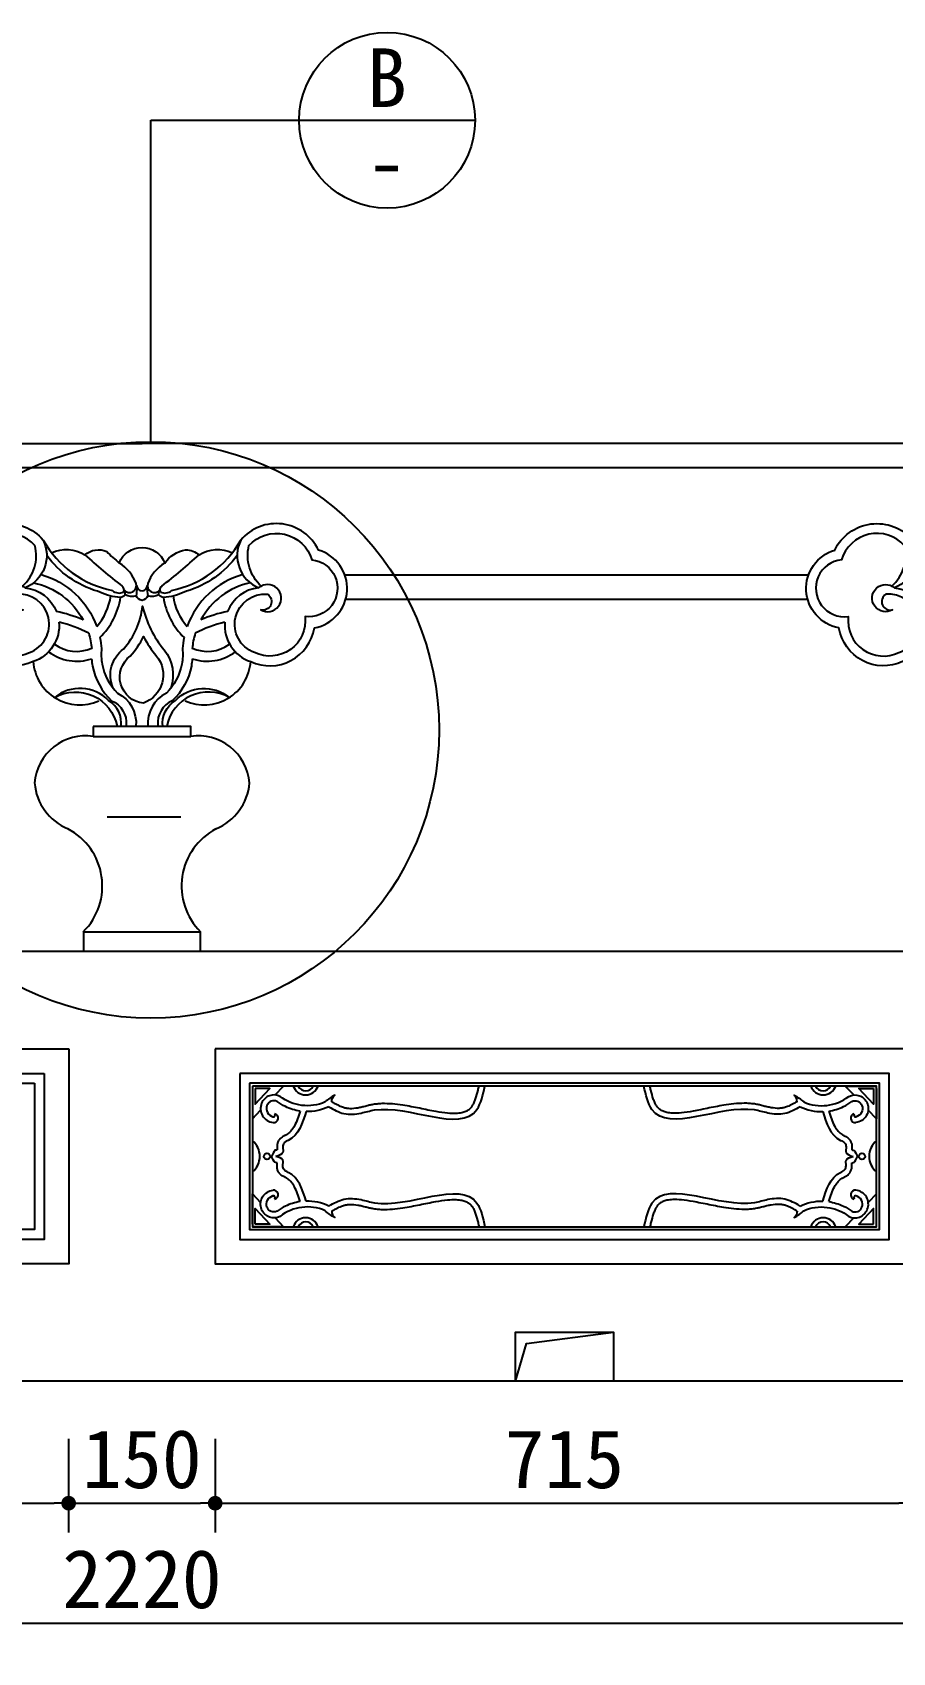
# Model space of a CAD drawing. Extents: x 77 to 5232, y 64 to 4750.
# Drawn here: x 1657 to 2538, y 3038 to 4697 of the extents above; entities that cross this region are included whole.
import ezdxf
from ezdxf.enums import TextEntityAlignment as Align

# ---------------------------------------------------------------- set-up
doc = ezdxf.new("R2010")
doc.units = 0
doc.header["$LTSCALE"] = 0.85
doc.header["$MEASUREMENT"] = 0
doc.header["$PDMODE"] = 3
doc.header["$PDSIZE"] = 15
doc.layers.get('0').update_dxf_attribs({"color": 3, "linetype": 'CONTINUOUS'})
doc.layers.get('DEFPOINTS').update_dxf_attribs({"linetype": 'CONTINUOUS'})
for name, color, linetype in [('2', 2, 'CONTINUOUS'), ('3', 3, 'CONTINUOUS'), ('4', 4, 'CONTINUOUS'), ('7', 7, 'CONTINUOUS'), ('DIM', 3, 'CONTINUOUS')]:
    doc.layers.add(name, color=color, linetype=linetype)
doc.styles.add('HZ', font='')
doc.styles.get("Standard").update_dxf_attribs({"font": 'ISOCP'})
doc.styles.get('HZ').set_extended_font_data('仿宋_GB2312')
doc.dimstyles.new('ISO-25_WS', dxfattribs={"dimscale": 10, "dimtxt": 2.5, "dimasz": 2.5, "dimexe": 1.25, "dimexo": 0.625, "dimtad": 1, "dimdec": 4, "dimtxsty": 'STANDARD', "dimcen": 2.5, "dimazin": 3, "dimtfac": 1, "dimtdec": 4, "dimtmove": 0, "dimatfit": 3, "dimtolj": 1, "dimtzin": 0})

# ---------------------------------------------------------------- blocks, each defined once
blk = doc.blocks.new('_DOT')
at = {"color": 0, "linetype": 'BYBLOCK'}
blk.add_line((-0.5, 0), (-1, 0), dxfattribs=at)
at = {"color": 0, "linetype": 'BYBLOCK', "const_width": 0.5}
blk.add_lwpolyline([(-0.25, 0, 1), (0.25, 0, 1)], format="xyb", close=True, dxfattribs=at)
blk = doc.blocks.new('*D50')
at = {"color": 0, "linetype": 'BYBLOCK'}
for p, q in [((26438, -25259.6), (26438, -25352.5)), ((28658, -25259.6), (28658, -25352.5)), ((26453, -25322.5), (28643, -25322.5))]:
    blk.add_line(p, q, dxfattribs=at)
at = {"layer": 'DEFPOINTS', "color": 0, "linetype": 'BYBLOCK'}
for p in [(26438, -25229.6), (28658, -25229.6), (28658, -25322.5)]:
    blk.add_point(p, dxfattribs=at)
at = {"color": 0, "linetype": 'BYBLOCK', "xscale": 15, "yscale": 15, "zscale": 15, "rotation": 180}
blk.add_blockref('_DOT', (26438, -25322.5), dxfattribs=at)
at = {"color": 0, "linetype": 'BYBLOCK', "xscale": 15, "yscale": 15, "zscale": 15}
blk.add_blockref('_DOT', (28658, -25322.5), dxfattribs=at)
at = {"color": 0, "linetype": 'BYBLOCK', "insert": (27548, -25277.5), "char_height": 60, "attachment_point": 5, "style": 'HZ'}
blk.add_mtext('\\A1;2220', dxfattribs=at)
blk = doc.blocks.new('*D47')
at = {"color": 0, "linetype": 'BYBLOCK'}
for p, q in [((28338, -25133.7), (28338, -25229.6)), ((27638, -25199.6), (28323, -25199.6))]:
    blk.add_line(p, q, dxfattribs=at)
at = {"layer": 'DEFPOINTS', "color": 0, "linetype": 'BYBLOCK'}
for p in [(27623, -25103.7), (28338, -25103.7), (28338, -25199.6)]:
    blk.add_point(p, dxfattribs=at)
at = {"color": 0, "linetype": 'BYBLOCK', "xscale": 15, "yscale": 15, "zscale": 15, "rotation": 180}
blk.add_blockref('_DOT', (27623, -25199.6), dxfattribs=at)
at = {"color": 0, "linetype": 'BYBLOCK', "xscale": 15, "yscale": 15, "zscale": 15}
blk.add_blockref('_DOT', (28338, -25199.6), dxfattribs=at)
at = {"color": 0, "linetype": 'BYBLOCK', "insert": (27980.5, -25154.6), "char_height": 60, "attachment_point": 5, "style": 'HZ'}
blk.add_mtext('\\A1;715', dxfattribs=at)
blk = doc.blocks.new('*D45')
at = {"color": 0, "linetype": 'BYBLOCK'}
for p, q in [((27473, -25133.7), (27473, -25229.6)), ((26773, -25199.6), (27458, -25199.6))]:
    blk.add_line(p, q, dxfattribs=at)
at = {"layer": 'DEFPOINTS', "color": 0, "linetype": 'BYBLOCK'}
for p in [(26758, -25103.7), (27473, -25103.7), (27473, -25199.6)]:
    blk.add_point(p, dxfattribs=at)
at = {"color": 0, "linetype": 'BYBLOCK', "xscale": 15, "yscale": 15, "zscale": 15, "rotation": 180}
blk.add_blockref('_DOT', (26758, -25199.6), dxfattribs=at)
at = {"color": 0, "linetype": 'BYBLOCK', "xscale": 15, "yscale": 15, "zscale": 15}
blk.add_blockref('_DOT', (27473, -25199.6), dxfattribs=at)
at = {"color": 0, "linetype": 'BYBLOCK', "insert": (27115.5, -25154.6), "char_height": 60, "attachment_point": 5, "style": 'HZ'}
blk.add_mtext('\\A1;715', dxfattribs=at)
blk = doc.blocks.new('*D46')
at = {"color": 0, "linetype": 'BYBLOCK'}
for p, q in [((27623, -25133.7), (27623, -25229.6)), ((27488, -25199.6), (27608, -25199.6))]:
    blk.add_line(p, q, dxfattribs=at)
at = {"layer": 'DEFPOINTS', "color": 0, "linetype": 'BYBLOCK'}
for p in [(27473, -25103.7), (27623, -25103.7), (27623, -25199.6)]:
    blk.add_point(p, dxfattribs=at)
at = {"color": 0, "linetype": 'BYBLOCK', "xscale": 15, "yscale": 15, "zscale": 15, "rotation": 180}
blk.add_blockref('_DOT', (27473, -25199.6), dxfattribs=at)
at = {"color": 0, "linetype": 'BYBLOCK', "xscale": 15, "yscale": 15, "zscale": 15}
blk.add_blockref('_DOT', (27623, -25199.6), dxfattribs=at)
at = {"color": 0, "linetype": 'BYBLOCK', "insert": (27548, -25154.6), "char_height": 60, "attachment_point": 5, "style": 'HZ'}
blk.add_mtext('\\A1;150', dxfattribs=at)

msp = doc.modelspace()

# ---------------------------------------------------------------- linework, layer by layer
at = {"layer": '2'}
msp.add_line((3110.3, 3316.2), (446.9, 3316.2), dxfattribs=at)
at = {"layer": '3'}
for p, q in [((1719.6, 3976.2), (1819.6, 3976.2)), ((1734, 3893.9), (1809.5, 3893.9)), ((1709.6, 3776.2), (1829.6, 3776.2))]:
    msp.add_line(p, q, dxfattribs=at)
for points in [[(1867, 4161.4, -0.160704), (1815.2, 4124.8, -0.069942), (1794.4, 4118.6, -0.255807), (1786.7, 4121.2, -0.230516), (1775.5, 4120.2, -0.278911), (1769.6, 4115.4, -0.278911), (1763.6, 4120.2, -0.230516), (1752.5, 4121.2, -0.255807), (1744.8, 4118.6, -0.069942), (1723.9, 4124.8, -0.160704), (1672.1, 4161.4)], [(1658.7, 4133.5, -0.218894), (1709.3, 4095.5)], [(1666.3, 4141.9, -0.240639), (1723.3, 4088.7, -0.000194), (1723.3, 4088.7)], [(1872.8, 4141.9, 0.240639), (1815.8, 4088.7, 0.000194), (1815.8, 4088.7)], [(1880.4, 4133.5, 0.218894), (1829.8, 4095.5)], [(1715.1, 4081.8, -0.052852), (1718.1, 4066.1)], [(1824.1, 4081.8, 0.052852), (1821, 4066.1)], [(1726.5, 4077.5, -0.033844), (1728.2, 4066.1, 0.072204), (1728.8, 4050.1, 0.153448), (1744.6, 4020.6, -0.306405), (1763.4, 3986.7)], [(1812.6, 4077.5, 0.033844), (1811, 4066.1, -0.072204), (1810.3, 4050.1, -0.153448), (1794.5, 4020.6, 0.306405), (1775.7, 3986.7)], [(1718, 4055.7, 0.028855), (1719, 4048.2, 0.15835), (1738.5, 4012.6, -0.32336), (1753.5, 3987.6)], [(1821.1, 4055.7, -0.028855), (1820.1, 4048.2, -0.15835), (1800.6, 4012.6, 0.32336), (1785.7, 3987.6)], [(1748.2, 3986.2, 0.296399), (1735.3, 4013, 0.391838), (1680.2, 4016, -0.510658), (1744.1, 3986.7)], [(1790.9, 3986.2, -0.296399), (1803.8, 4013, -0.391838), (1858.9, 4016, 0.510658), (1795, 3986.7)], [(1963.9, 3602.2, -0.251316), (1966.9, 3608.9, 0.073462), (1957.1, 3601.9, -0.27506), (1911, 3607.6, 0.439478), (1892, 3600.6, 0.497248), (1903.8, 3580.9)], [(1916.4, 3597.2, -0.04909), (1907.8, 3602.5, 0.421105), (1897.5, 3598.4, 0.450145), (1903.8, 3586.7)], [(2440.2, 3602.2, 0.251316), (2437.2, 3608.9, -0.073462), (2447, 3601.9, 0.27506), (2493.1, 3607.6, -0.439478), (2512.1, 3600.6, -0.497248), (2500.3, 3580.9)], [(2487.7, 3597.2, 0.04909), (2496.3, 3602.5, -0.421105), (2506.6, 3598.4, -0.450145), (2500.3, 3586.7)], [(1931.4, 3592.6, -0.076877), (1916.4, 3597.2)], [(1960.9, 3597, -0.117789), (1937.6, 3592.1)], [(2443.2, 3597, 0.117789), (2466.6, 3592.1)], [(2472.7, 3592.6, 0.076877), (2487.7, 3597.2)], [(1963.9, 3490.2, 0.251316), (1966.9, 3483.6, -0.073462), (1957.1, 3490.6, 0.27506), (1911, 3484.8, -0.439478), (1892, 3491.8, -0.497248), (1903.8, 3511.6)], [(1916.4, 3495.2, 0.04909), (1907.8, 3490, -0.421105), (1897.5, 3494.1, -0.450145), (1903.8, 3505.8)], [(1960.9, 3495.4, 0.117789), (1937.6, 3500.4)], [(2440.2, 3490.2, -0.251316), (2437.2, 3483.6, 0.073462), (2447, 3490.6, -0.27506), (2493.1, 3484.8, 0.439478), (2512.1, 3491.8, 0.497248), (2500.3, 3511.6)], [(2443.2, 3495.4, -0.117789), (2466.6, 3500.4)], [(2487.7, 3495.2, -0.04909), (2496.3, 3490, 0.421105), (2506.6, 3494.1, 0.450145), (2500.3, 3505.8)], [(1931.4, 3499.9, 0.076877), (1916.4, 3495.2)], [(2472.7, 3499.9, -0.076877), (2487.7, 3495.2)]]:
    msp.add_lwpolyline(points, format="xyb", dxfattribs=at)
for points in [[(1669.6, 3631.2), (1669.6, 3461.2), (1004.6, 3461.2), (1004.6, 3631.2)], [(1659.6, 3621.2), (1659.6, 3471.2), (1014.6, 3471.2), (1014.6, 3621.2)], [(1869.6, 3631.2), (1869.6, 3461.2), (2534.6, 3461.2), (2534.6, 3631.2)], [(1879.6, 3621.2), (1879.6, 3471.2), (2524.6, 3471.2), (2524.6, 3621.2)]]:
    msp.add_lwpolyline(points, close=True, dxfattribs=at)
for points in [[(1905.9, 3609.1), (1914.5, 3618.2), (1882.6, 3618.2)], [(2498.3, 3609.1), (2489.6, 3618.2), (2521.6, 3618.2)], [(1882.6, 3615.8), (1882.6, 3584.6), (1891, 3593.5)], [(1885.6, 3615.8), (1885.6, 3599.7), (1900.6, 3615.6), (1885.6, 3615.6)], [(2518.6, 3615.8), (2518.6, 3599.7), (2503.5, 3615.6), (2518.6, 3615.6)], [(2521.6, 3615.8), (2521.6, 3584.6), (2513.1, 3593.5)], [(1882.6, 3476.7), (1882.6, 3507.9), (1891, 3498.9)], [(2521.6, 3476.7), (2521.6, 3507.9), (2513.1, 3498.9)], [(1885.6, 3476.7), (1885.6, 3492.8), (1900.6, 3476.8), (1885.6, 3476.8)], [(2518.6, 3476.7), (2518.6, 3492.8), (2503.5, 3476.8), (2518.6, 3476.8)], [(1905.9, 3483.3), (1914.5, 3474.2), (1882.6, 3474.2)], [(2498.3, 3483.3), (2489.6, 3474.2), (2521.6, 3474.2)]]:
    msp.add_lwpolyline(points, dxfattribs=at)
for centre in [(1897.5, 3546.2), (1897.5, 3546.2), (2506.6, 3546.2), (2506.6, 3546.2)]:
    msp.add_circle(centre, 3.22, dxfattribs=at)
for centre, radius, start, end in [((1743.2, 4121.6), 9.21, 357.6292, 30.0157), ((2136.8, 4077.4), 375.6, 172.2375, 173.4627), ((1806.1, 4126.6), 31.3, 175.2998, 191.7818), ((1793.6, 4122.2), 7.03, 144.7411, 187.614), ((1937.1, 3622.7), 13.5, 199.1983, 340.8017), ((1937.3, 3621.6), 8.39, 203.7771, 336.2229), ((2467, 3622.7), 13.5, 199.1983, 340.8017), ((2466.8, 3621.6), 8.39, 203.7771, 336.2229), ((1903.8, 3588.7), 2.03, 220.829, 37.2995), ((1904.3, 3585.4), 4.62, 263.5715, 76.3194), ((2499.8, 3585.4), 4.62, 103.6806, 276.4285), ((2500.3, 3588.7), 2.03, 142.7005, 319.171), ((1869.7, 3546.2), 20.5, 308.8672, 51.1328), ((1869.7, 3546.3), 20.5, 308.8672, 51.1328), ((2534.4, 3546.2), 20.5, 128.8672, 231.1328), ((2534.4, 3546.3), 20.5, 128.8672, 231.1328), ((1903.8, 3503.8), 2.03, 322.7005, 139.171), ((1904.3, 3507), 4.62, 283.6806, 96.4285), ((2499.8, 3507), 4.62, 83.5715, 256.3194), ((2500.3, 3503.8), 2.03, 40.829, 217.2995), ((1937.1, 3469.8), 13.5, 19.1983, 160.8017), ((1937.3, 3470.8), 8.39, 23.7771, 156.2229), ((2467, 3469.8), 13.5, 19.1983, 160.8017), ((2466.8, 3470.8), 8.39, 23.7771, 156.2229)]:
    msp.add_arc(centre, radius, start, end, dxfattribs=at)
for points in [[(1960.9, 3597), (1976.3, 3590.1), (1993.9, 3590.6), (2007.5, 3593.7), (2112.5, 3594.2), (2120.7, 3618.2)], [(2443.2, 3597), (2427.8, 3590.1), (2410.2, 3590.6), (2396.6, 3593.7), (2291.6, 3594.2), (2283.4, 3618.2)], [(1960.9, 3495.4), (1976.3, 3502.3), (1993.9, 3501.9), (2007.5, 3498.7), (2112.5, 3498.3), (2120.7, 3474.2)], [(2443.2, 3495.4), (2427.8, 3502.3), (2410.2, 3501.9), (2396.6, 3498.7), (2291.6, 3498.3), (2283.4, 3474.2)]]:
    msp.add_spline(points, degree=3, dxfattribs=at)
for points, knots in [([(1963.9, 3602.2), (1964.5, 3601.9), (1965, 3601.6), (1966.6, 3600.7), (1967.7, 3600.1), (1970.4, 3598.6), (1972.1, 3597.8), (1974.4, 3596.9), (1975.2, 3596.7), (1976.4, 3596.3), (1976.9, 3596.2), (1977.7, 3595.9), (1978.1, 3595.9), (1978.9, 3595.7), (1979.4, 3595.7), (1980.6, 3595.5), (1981.5, 3595.4), (1985, 3595.3), (1987.7, 3595.6), (1991.2, 3596.2), (1991.9, 3596.3), (1994, 3596.7), (1995.4, 3597.1), (1998.3, 3597.8), (1999.8, 3598.2), (2002.6, 3598.9), (2003.8, 3599.2), (2006, 3599.6), (2006.8, 3599.7), (2008.5, 3600), (2009.4, 3600.1), (2011.9, 3600.3), (2013.6, 3600.5), (2018.8, 3600.6), (2022.4, 3600.5), (2029.4, 3599.9), (2033, 3599.5), (2042.4, 3598), (2048.2, 3596.9), (2059.6, 3594.6), (2065.1, 3593.4), (2074.6, 3591.7), (2078.6, 3591.1), (2085.5, 3590.5), (2088.4, 3590.4), (2093.3, 3590.6), (2095.3, 3590.8), (2098.6, 3591.5), (2099.9, 3592), (2102.4, 3593), (2103.5, 3593.6), (2105.4, 3595.1), (2106.3, 3596), (2107.4, 3597.4), (2107.7, 3597.8), (2108.5, 3599.1), (2109.1, 3600.2), (2110.1, 3602.5), (2110.6, 3603.8), (2112, 3607.9), (2112.8, 3610.9), (2113.9, 3615.4), (2114.2, 3616.8), (2114.5, 3618.2)], [0, 0, 0, 0, 1.85912, 1.85912, 5.577359, 5.577359, 11.756437, 11.756437, 14.555989, 14.555989, 16.502929, 16.502929, 18.067306, 18.067306, 19.631682, 19.631682, 22.760434, 22.760434, 32.091052, 32.091052, 34.392509, 34.392509, 38.995423, 38.995423, 43.598338, 43.598338, 47.213632, 47.213632, 49.455834, 49.455834, 51.698035, 51.698035, 56.182437, 56.182437, 65.151241, 65.151241, 74.120045, 74.120045, 88.689551, 88.689551, 103.259057, 103.259057, 114.828379, 114.828379, 124.494917, 124.494917, 132.36662, 132.36662, 138.957759, 138.957759, 145.548899, 145.548899, 152.140038, 152.140038, 154.480264, 154.480264, 159.402112, 159.402112, 164.32396, 164.32396, 173.570014, 173.570014, 177.540877, 177.540877, 177.540877, 177.540877]), ([(2440.2, 3602.2), (2439.7, 3601.9), (2439.1, 3601.6), (2437.5, 3600.7), (2436.4, 3600.1), (2433.7, 3598.6), (2432, 3597.8), (2429.7, 3596.9), (2429, 3596.7), (2427.7, 3596.3), (2427.3, 3596.2), (2426.4, 3595.9), (2426, 3595.9), (2425.2, 3595.7), (2424.8, 3595.7), (2423.5, 3595.5), (2422.6, 3595.4), (2419.2, 3595.3), (2416.4, 3595.6), (2412.9, 3596.2), (2412.2, 3596.3), (2410.1, 3596.7), (2408.7, 3597.1), (2405.8, 3597.8), (2404.3, 3598.2), (2401.5, 3598.9), (2400.3, 3599.2), (2398.1, 3599.6), (2397.3, 3599.7), (2395.6, 3600), (2394.7, 3600.1), (2392.2, 3600.3), (2390.5, 3600.5), (2385.3, 3600.6), (2381.8, 3600.5), (2374.7, 3599.9), (2371.1, 3599.5), (2361.7, 3598), (2355.9, 3596.9), (2344.6, 3594.6), (2339, 3593.4), (2329.5, 3591.7), (2325.5, 3591.1), (2318.6, 3590.5), (2315.7, 3590.4), (2310.8, 3590.6), (2308.8, 3590.8), (2305.5, 3591.5), (2304.2, 3592), (2301.7, 3593), (2300.7, 3593.6), (2298.7, 3595.1), (2297.8, 3596), (2296.7, 3597.4), (2296.4, 3597.8), (2295.6, 3599.1), (2295, 3600.2), (2294, 3602.5), (2293.5, 3603.8), (2292.1, 3607.9), (2291.3, 3610.9), (2290.2, 3615.4), (2289.9, 3616.8), (2289.6, 3618.2)], [0, 0, 0, 0, 1.85912, 1.85912, 5.577359, 5.577359, 11.756437, 11.756437, 14.555989, 14.555989, 16.502929, 16.502929, 18.067306, 18.067306, 19.631682, 19.631682, 22.760434, 22.760434, 32.091052, 32.091052, 34.392509, 34.392509, 38.995423, 38.995423, 43.598338, 43.598338, 47.213632, 47.213632, 49.455834, 49.455834, 51.698035, 51.698035, 56.182437, 56.182437, 65.151241, 65.151241, 74.120045, 74.120045, 88.689551, 88.689551, 103.259057, 103.259057, 114.828379, 114.828379, 124.494917, 124.494917, 132.36662, 132.36662, 138.957759, 138.957759, 145.548899, 145.548899, 152.140038, 152.140038, 154.480264, 154.480264, 159.402112, 159.402112, 164.32396, 164.32396, 173.570014, 173.570014, 177.540877, 177.540877, 177.540877, 177.540877]), ([(1937.6, 3592.1), (1933.9, 3580), (1929.5, 3566.3), (1914.6, 3560.6), (1913.3, 3555.4), (1915.1, 3548.7), (1909.8, 3547.1), (1906.6, 3546.2)], [0.823509, 0.823509, 0.823509, 0.823509, 35.500105, 40.708178, 44.875007, 50.461944, 58.69899, 58.69899, 58.69899, 58.69899]), ([(1931.4, 3592.6), (1931.4, 3592.6), (1931.4, 3592.6), (1931, 3591.1), (1930.6, 3589.7), (1929.2, 3585.7), (1928.3, 3583.2), (1926.3, 3578.5), (1925.2, 3576.5), (1923.1, 3573.4), (1922.2, 3572.3), (1920.2, 3570.3), (1919.1, 3569.4), (1917.6, 3568.5), (1917.3, 3568.3), (1916.9, 3568.1), (1916.8, 3568), (1916.4, 3567.8), (1916.1, 3567.7), (1915.5, 3567.4), (1915.1, 3567.2), (1914.2, 3566.7), (1913.6, 3566.4), (1912.4, 3565.6), (1911.8, 3565.2), (1910.9, 3564.3), (1910.7, 3564.1), (1910.3, 3563.6), (1910.1, 3563.4), (1909.8, 3562.9), (1909.6, 3562.6), (1909.2, 3561.9), (1908.9, 3561.4), (1908.3, 3559.9), (1908.1, 3558.8), (1907.8, 3557.4), (1907.8, 3556.9), (1907.8, 3556.1), (1907.8, 3555.8), (1907.8, 3555.1), (1907.8, 3554.8), (1907.8, 3553.9), (1907.9, 3553.4), (1907.9, 3552.9)], [1.999715, 1.999715, 1.999715, 1.999715, 2.063517, 2.063517, 6.19055, 6.19055, 14.268398, 14.268398, 22.346246, 22.346246, 27.96188, 27.96188, 33.577514, 33.577514, 34.954166, 34.954166, 35.476075, 35.476075, 36.519893, 36.519893, 37.56371, 37.56371, 38.829665, 38.829665, 40.09562, 40.09562, 40.541469, 40.541469, 40.934597, 40.934597, 41.327726, 41.327726, 42.113982, 42.113982, 43.780607, 43.780607, 44.572847, 44.572847, 45.165029, 45.165029, 45.75721, 45.75721, 47.069462, 47.069462, 47.069462, 47.069462]), ([(2466.6, 3592.1), (2470.2, 3580), (2474.6, 3566.3), (2489.5, 3560.6), (2490.8, 3555.4), (2489, 3548.7), (2494.3, 3547.1), (2497.5, 3546.2)], [0.823509, 0.823509, 0.823509, 0.823509, 35.500105, 40.708178, 44.875007, 50.461944, 58.69899, 58.69899, 58.69899, 58.69899]), ([(2472.7, 3592.6), (2472.7, 3592.6), (2472.7, 3592.6), (2473.1, 3591.1), (2473.6, 3589.7), (2474.9, 3585.7), (2475.8, 3583.2), (2477.8, 3578.5), (2478.9, 3576.5), (2481, 3573.4), (2481.9, 3572.3), (2483.9, 3570.3), (2485, 3569.4), (2486.5, 3568.5), (2486.8, 3568.3), (2487.2, 3568.1), (2487.3, 3568), (2487.7, 3567.8), (2488, 3567.7), (2488.6, 3567.4), (2489, 3567.2), (2489.9, 3566.7), (2490.5, 3566.4), (2491.7, 3565.6), (2492.3, 3565.2), (2493.2, 3564.3), (2493.4, 3564.1), (2493.8, 3563.6), (2494, 3563.4), (2494.3, 3562.9), (2494.5, 3562.6), (2494.9, 3561.9), (2495.2, 3561.4), (2495.8, 3559.9), (2496.1, 3558.8), (2496.3, 3557.4), (2496.3, 3556.9), (2496.3, 3556.1), (2496.3, 3555.8), (2496.3, 3555.1), (2496.3, 3554.8), (2496.3, 3553.9), (2496.2, 3553.4), (2496.2, 3552.9)], [1.999715, 1.999715, 1.999715, 1.999715, 2.063517, 2.063517, 6.19055, 6.19055, 14.268398, 14.268398, 22.346246, 22.346246, 27.96188, 27.96188, 33.577514, 33.577514, 34.954166, 34.954166, 35.476075, 35.476075, 36.519893, 36.519893, 37.56371, 37.56371, 38.829665, 38.829665, 40.09562, 40.09562, 40.541469, 40.541469, 40.934597, 40.934597, 41.327726, 41.327726, 42.113982, 42.113982, 43.780607, 43.780607, 44.572847, 44.572847, 45.165029, 45.165029, 45.75721, 45.75721, 47.069462, 47.069462, 47.069462, 47.069462]), ([(1907.9, 3552.9), (1907.7, 3552.9), (1907.5, 3552.8), (1906.8, 3552.5), (1906.1, 3552.3), (1905.2, 3552.1), (1905.1, 3552), (1902.2, 3546.2)], [55.585704, 55.585704, 55.585704, 55.585704, 56.382192, 56.382192, 58.317086, 58.317086, 58.69899, 58.69899, 58.69899, 58.69899]), ([(2496.2, 3552.9), (2496.4, 3552.9), (2496.6, 3552.8), (2497.3, 3552.5), (2498, 3552.3), (2498.9, 3552.1), (2499, 3552), (2501.9, 3546.2)], [55.585704, 55.585704, 55.585704, 55.585704, 56.382192, 56.382192, 58.317086, 58.317086, 58.69899, 58.69899, 58.69899, 58.69899]), ([(1907.9, 3539.5), (1907.7, 3539.6), (1907.5, 3539.7), (1906.8, 3539.9), (1906.1, 3540.1), (1905.2, 3540.4), (1905.1, 3540.4), (1902.2, 3546.2)], [55.585704, 55.585704, 55.585704, 55.585704, 56.382192, 56.382192, 58.317086, 58.317086, 58.69899, 58.69899, 58.69899, 58.69899]), ([(1937.6, 3500.4), (1933.9, 3512.5), (1929.5, 3526.2), (1914.6, 3531.9), (1913.3, 3537.1), (1915.1, 3543.8), (1909.8, 3545.3), (1906.6, 3546.2)], [0.823509, 0.823509, 0.823509, 0.823509, 35.500105, 40.708178, 44.875007, 50.461944, 58.69899, 58.69899, 58.69899, 58.69899]), ([(1931.4, 3499.9), (1931.4, 3499.9), (1931.4, 3499.9), (1931, 3501.3), (1930.6, 3502.7), (1929.2, 3506.8), (1928.3, 3509.3), (1926.3, 3513.9), (1925.2, 3516), (1923.1, 3519.1), (1922.2, 3520.2), (1920.2, 3522.2), (1919.1, 3523), (1917.6, 3524), (1917.3, 3524.1), (1916.9, 3524.4), (1916.8, 3524.4), (1916.4, 3524.6), (1916.1, 3524.7), (1915.5, 3525.1), (1915.1, 3525.3), (1914.2, 3525.7), (1913.6, 3526), (1912.4, 3526.8), (1911.8, 3527.3), (1910.9, 3528.1), (1910.7, 3528.4), (1910.3, 3528.9), (1910.1, 3529.1), (1909.8, 3529.6), (1909.6, 3529.8), (1909.2, 3530.6), (1908.9, 3531.1), (1908.3, 3532.6), (1908.1, 3533.6), (1907.8, 3535.1), (1907.8, 3535.6), (1907.8, 3536.4), (1907.8, 3536.7), (1907.8, 3537.3), (1907.8, 3537.6), (1907.8, 3538.6), (1907.9, 3539.1), (1907.9, 3539.5)], [1.999715, 1.999715, 1.999715, 1.999715, 2.063517, 2.063517, 6.19055, 6.19055, 14.268398, 14.268398, 22.346246, 22.346246, 27.96188, 27.96188, 33.577514, 33.577514, 34.954166, 34.954166, 35.476075, 35.476075, 36.519893, 36.519893, 37.56371, 37.56371, 38.829665, 38.829665, 40.09562, 40.09562, 40.541469, 40.541469, 40.934597, 40.934597, 41.327726, 41.327726, 42.113982, 42.113982, 43.780607, 43.780607, 44.572847, 44.572847, 45.165029, 45.165029, 45.75721, 45.75721, 47.069462, 47.069462, 47.069462, 47.069462]), ([(2466.6, 3500.4), (2470.2, 3512.5), (2474.6, 3526.2), (2489.5, 3531.9), (2490.8, 3537.1), (2489, 3543.8), (2494.3, 3545.3), (2497.5, 3546.2)], [0.823509, 0.823509, 0.823509, 0.823509, 35.500105, 40.708178, 44.875007, 50.461944, 58.69899, 58.69899, 58.69899, 58.69899]), ([(2472.7, 3499.9), (2472.7, 3499.9), (2472.7, 3499.9), (2473.1, 3501.3), (2473.6, 3502.7), (2474.9, 3506.8), (2475.8, 3509.3), (2477.8, 3513.9), (2478.9, 3516), (2481, 3519.1), (2481.9, 3520.2), (2483.9, 3522.2), (2485, 3523), (2486.5, 3524), (2486.8, 3524.1), (2487.2, 3524.4), (2487.3, 3524.4), (2487.7, 3524.6), (2488, 3524.7), (2488.6, 3525.1), (2489, 3525.3), (2489.9, 3525.7), (2490.5, 3526), (2491.7, 3526.8), (2492.3, 3527.3), (2493.2, 3528.1), (2493.4, 3528.4), (2493.8, 3528.9), (2494, 3529.1), (2494.3, 3529.6), (2494.5, 3529.8), (2494.9, 3530.6), (2495.2, 3531.1), (2495.8, 3532.6), (2496.1, 3533.6), (2496.3, 3535.1), (2496.3, 3535.6), (2496.3, 3536.4), (2496.3, 3536.7), (2496.3, 3537.3), (2496.3, 3537.6), (2496.3, 3538.6), (2496.2, 3539.1), (2496.2, 3539.5)], [1.999715, 1.999715, 1.999715, 1.999715, 2.063517, 2.063517, 6.19055, 6.19055, 14.268398, 14.268398, 22.346246, 22.346246, 27.96188, 27.96188, 33.577514, 33.577514, 34.954166, 34.954166, 35.476075, 35.476075, 36.519893, 36.519893, 37.56371, 37.56371, 38.829665, 38.829665, 40.09562, 40.09562, 40.541469, 40.541469, 40.934597, 40.934597, 41.327726, 41.327726, 42.113982, 42.113982, 43.780607, 43.780607, 44.572847, 44.572847, 45.165029, 45.165029, 45.75721, 45.75721, 47.069462, 47.069462, 47.069462, 47.069462]), ([(2496.2, 3539.5), (2496.4, 3539.6), (2496.6, 3539.7), (2497.3, 3539.9), (2498, 3540.1), (2498.9, 3540.4), (2499, 3540.4), (2501.9, 3546.2)], [55.585704, 55.585704, 55.585704, 55.585704, 56.382192, 56.382192, 58.317086, 58.317086, 58.69899, 58.69899, 58.69899, 58.69899]), ([(1963.9, 3490.2), (1964.5, 3490.5), (1965, 3490.8), (1966.6, 3491.8), (1967.7, 3492.3), (1970.4, 3493.8), (1972.1, 3494.6), (1974.4, 3495.5), (1975.2, 3495.8), (1976.4, 3496.2), (1976.9, 3496.3), (1977.7, 3496.5), (1978.1, 3496.6), (1978.9, 3496.7), (1979.4, 3496.8), (1980.6, 3497), (1981.5, 3497), (1985, 3497.1), (1987.7, 3496.9), (1991.2, 3496.3), (1991.9, 3496.2), (1994, 3495.7), (1995.4, 3495.4), (1998.3, 3494.6), (1999.8, 3494.2), (2002.6, 3493.6), (2003.8, 3493.3), (2006, 3492.9), (2006.8, 3492.7), (2008.5, 3492.5), (2009.4, 3492.4), (2011.9, 3492.1), (2013.6, 3492), (2018.8, 3491.8), (2022.4, 3492), (2029.4, 3492.6), (2033, 3493), (2042.4, 3494.4), (2048.2, 3495.6), (2059.6, 3497.9), (2065.1, 3499), (2074.6, 3500.7), (2078.6, 3501.3), (2085.5, 3501.9), (2088.4, 3502.1), (2093.3, 3501.9), (2095.3, 3501.6), (2098.6, 3500.9), (2099.9, 3500.5), (2102.4, 3499.4), (2103.5, 3498.8), (2105.4, 3497.3), (2106.3, 3496.5), (2107.4, 3495), (2107.7, 3494.7), (2108.5, 3493.3), (2109.1, 3492.3), (2110.1, 3489.9), (2110.6, 3488.6), (2112, 3484.5), (2112.8, 3481.5), (2113.9, 3477), (2114.2, 3475.6), (2114.5, 3474.2)], [0, 0, 0, 0, 1.85912, 1.85912, 5.577359, 5.577359, 11.756437, 11.756437, 14.555989, 14.555989, 16.502929, 16.502929, 18.067306, 18.067306, 19.631682, 19.631682, 22.760434, 22.760434, 32.091052, 32.091052, 34.392509, 34.392509, 38.995423, 38.995423, 43.598338, 43.598338, 47.213632, 47.213632, 49.455834, 49.455834, 51.698035, 51.698035, 56.182437, 56.182437, 65.151241, 65.151241, 74.120045, 74.120045, 88.689551, 88.689551, 103.259057, 103.259057, 114.828379, 114.828379, 124.494917, 124.494917, 132.36662, 132.36662, 138.957759, 138.957759, 145.548899, 145.548899, 152.140038, 152.140038, 154.480264, 154.480264, 159.402112, 159.402112, 164.32396, 164.32396, 173.570014, 173.570014, 177.540877, 177.540877, 177.540877, 177.540877]), ([(2440.2, 3490.2), (2439.7, 3490.5), (2439.1, 3490.8), (2437.5, 3491.8), (2436.4, 3492.3), (2433.7, 3493.8), (2432, 3494.6), (2429.7, 3495.5), (2429, 3495.8), (2427.7, 3496.2), (2427.3, 3496.3), (2426.4, 3496.5), (2426, 3496.6), (2425.2, 3496.7), (2424.8, 3496.8), (2423.5, 3497), (2422.6, 3497), (2419.2, 3497.1), (2416.4, 3496.9), (2412.9, 3496.3), (2412.2, 3496.2), (2410.1, 3495.7), (2408.7, 3495.4), (2405.8, 3494.6), (2404.3, 3494.2), (2401.5, 3493.6), (2400.3, 3493.3), (2398.1, 3492.9), (2397.3, 3492.7), (2395.6, 3492.5), (2394.7, 3492.4), (2392.2, 3492.1), (2390.5, 3492), (2385.3, 3491.8), (2381.8, 3492), (2374.7, 3492.6), (2371.1, 3493), (2361.7, 3494.4), (2355.9, 3495.6), (2344.6, 3497.9), (2339, 3499), (2329.5, 3500.7), (2325.5, 3501.3), (2318.6, 3501.9), (2315.7, 3502.1), (2310.8, 3501.9), (2308.8, 3501.6), (2305.5, 3500.9), (2304.2, 3500.5), (2301.7, 3499.4), (2300.7, 3498.8), (2298.7, 3497.3), (2297.8, 3496.5), (2296.7, 3495), (2296.4, 3494.7), (2295.6, 3493.3), (2295, 3492.3), (2294, 3489.9), (2293.5, 3488.6), (2292.1, 3484.5), (2291.3, 3481.5), (2290.2, 3477), (2289.9, 3475.6), (2289.6, 3474.2)], [0, 0, 0, 0, 1.85912, 1.85912, 5.577359, 5.577359, 11.756437, 11.756437, 14.555989, 14.555989, 16.502929, 16.502929, 18.067306, 18.067306, 19.631682, 19.631682, 22.760434, 22.760434, 32.091052, 32.091052, 34.392509, 34.392509, 38.995423, 38.995423, 43.598338, 43.598338, 47.213632, 47.213632, 49.455834, 49.455834, 51.698035, 51.698035, 56.182437, 56.182437, 65.151241, 65.151241, 74.120045, 74.120045, 88.689551, 88.689551, 103.259057, 103.259057, 114.828379, 114.828379, 124.494917, 124.494917, 132.36662, 132.36662, 138.957759, 138.957759, 145.548899, 145.548899, 152.140038, 152.140038, 154.480264, 154.480264, 159.402112, 159.402112, 164.32396, 164.32396, 173.570014, 173.570014, 177.540877, 177.540877, 177.540877, 177.540877])]:
    msp.add_open_spline(points, degree=3, knots=knots, dxfattribs=at)
at = {"layer": '4'}
msp.add_line((879.6, 3756.2), (2659.6, 3756.2), dxfattribs=at)
at = {"layer": '7'}
for p, q in [((879.6, 4276.2), (1769.6, 4276.2)), ((2659.6, 4276.2), (1769.6, 4276.2)), ((2659.6, 4251.2), (879.6, 4251.2)), ((2451.8, 4141.2), (1977.3, 4141.2)), ((2451.1, 4116.2), (1978, 4116.2)), ((1719.6, 3986.2), (1719.6, 3976.2)), ((1778.6, 3986.2), (1719.6, 3986.2)), ((1719.6, 3976.2), (1719.6, 3976.2)), ((1719.6, 3976.2), (1719.6, 3976.2)), ((1709.6, 3776.2), (1709.6, 3756.2)), ((1829.6, 3756.2), (1829.6, 3776.2)), ((1709.6, 3756.2), (1769.6, 3756.2)), ((1769.6, 3756.2), (1829.6, 3756.2))]:
    msp.add_line(p, q, dxfattribs=at)
for points in [[(1684.6, 4093.3, -0.348863), (1658.2, 4052.8, -0.497673), (1593, 4087.3, -0.786819), (1588.8, 4167, -0.542913), (1668.4, 4177.2, -0.43013), (1650.1, 4128.3)], [(1647.3, 4130.1, 0.282144), (1660, 4171.7, 0.584321), (1595.7, 4157, 1.017868), (1602.6, 4099, 0.593712), (1654.5, 4062.1, 0.874538), (1641, 4121.7, 0.862163), (1648, 4105.8, -1.953655), (1650.1, 4128.3, -0.277103), (1682, 4104.2, -0.277103)], [(1854.5, 4093.3, 0.348863), (1880.9, 4052.8, 0.497673), (1946.1, 4087.3, 0.786819), (1950.3, 4167, 0.542913), (1870.7, 4177.2, 0.43013), (1889, 4128.3)], [(1891.8, 4130.1, -0.282144), (1879.1, 4171.7, -0.584321), (1943.5, 4157, -1.017868), (1936.5, 4099, -0.593712), (1884.6, 4062.1, -0.874538), (1898.1, 4121.7, -0.862163), (1891.1, 4105.8, 1.953655), (1889, 4128.3, 0.277103), (1857.2, 4104.2, 0.277103)], [(2574.6, 4093.3, -0.348863), (2548.2, 4052.8, -0.497673), (2483, 4087.3, -0.786819), (2478.8, 4167, -0.542913), (2558.4, 4177.2, -0.43013), (2540.1, 4128.3)], [(2537.3, 4130.1, 0.282144), (2550, 4171.7, 0.584321), (2485.7, 4157, 1.017868), (2492.6, 4099, 0.593712), (2544.5, 4062.1, 0.874538), (2531, 4121.7, 0.862163), (2538, 4105.8, -1.953655), (2540.1, 4128.3, -0.277103), (2572, 4104.2, -0.277103)], [(1677, 4164.1, -0.260355), (1711.1, 4162, -0.298694), (1733.5, 4165.4, 0.021257), (1746.3, 4153.7, -0.3092), (1769.6, 4169.7, -0.3092), (1792.8, 4153.7, -0.18625), (1814.2, 4167.3, -0.185236), (1828, 4162, -0.260355), (1862.1, 4164.1, -4.678723)], [(1740.1, 4025.7, -0.350961), (1750.9, 4066, 0.154216), (1770.1, 4109.4, 0.11558), (1792.3, 4064.8, -0.260399), (1799, 4025.7)], [(1771.1, 4010.3, -0.684307), (1757.6, 4058.5, 0.068069), (1771.2, 4078.4, 0.050378), (1784.5, 4058.5, -0.51494), (1771.1, 4010.3)]]:
    msp.add_lwpolyline(points, format="xyb", dxfattribs=at)
for points in [[(1819.6, 3976.2), (1819.6, 3976.2), (1819.6, 3976.2), (1819.6, 3986.2), (1760.5, 3986.2)], [(1694.6, 3656.2), (1694.6, 3436.2), (979.6, 3436.2), (979.6, 3656.2), (1694.6, 3656.2)], [(1844.6, 3656.2), (1844.6, 3436.2), (2559.6, 3436.2), (2559.6, 3656.2), (1844.6, 3656.2)], [(1844.6, 3656.2), (1844.6, 3436.2), (2559.6, 3436.2), (2559.6, 3656.2), (1844.6, 3656.2)], [(2152.1, 3316.2), (2152.1, 3366.2), (2202.1, 3366.2), (2252.1, 3366.2), (2252.1, 3316.2)]]:
    msp.add_lwpolyline(points, dxfattribs=at)
msp.add_lwpolyline([(1882.6, 3618.2), (1882.6, 3474.2), (2521.6, 3474.2), (2521.6, 3618.2)], close=True, dxfattribs=at)
for centre, radius, start, end in [((1759.5, 4227.8), 104.1, 209.0381, 258.8178), ((1779.6, 4227.8), 104.1, 281.1822, 330.9619), ((2131.7, 4626.6), 626.7, 227.8485, 232.3846), ((1724.3, 4117.9), 42, 20.4845, 58.4287), ((1814.8, 4117.9), 42, 121.5713, 159.5155), ((1407.4, 4626.6), 626.7, 307.6154, 312.1515), ((1756.8, 4130.6), 7.11, 218.1455, 18.9031), ((1769.6, 4130.9), 5.64, 183.2889, 356.7111), ((1782.3, 4130.6), 7.11, 161.0969, 321.8545), ((1677.2, 4128.8), 61.1, 318.9542, 351.7057), ((1677.2, 4128.8), 71.1, 313.8736, 351.7315), ((1746.3, 4133.9), 10.9, 230.1965, 293.7339), ((1746.5, 4126.3), 4.72, 330.7527, 54.9747), ((1792.6, 4126.3), 4.72, 125.0253, 209.2473), ((1792.9, 4133.9), 10.9, 246.2661, 309.8035), ((1861.9, 4128.8), 71.1, 188.2685, 226.1264), ((1861.9, 4128.8), 61.1, 188.2943, 221.0458), ((1650.4, 3956.7), 150.8, 67.0004, 77.9058), ((1888.7, 3956.7), 150.8, 102.0942, 112.9996), ((1650.4, 3956.7), 140.8, 62.6452, 75.925), ((1888.7, 3956.7), 140.8, 104.075, 117.3548), ((1702.7, 4100.7), 37.5, 232.8608, 294.3117), ((1836.5, 4100.7), 37.5, 245.6883, 307.1392), ((1706, 4056.3), 47.9, 184.1621, 293.9048), ((1702.7, 4100.7), 47.5, 232.8608, 288.9039), ((1833.1, 4056.3), 47.9, 246.0952, 355.8379), ((1836.5, 4100.7), 47.5, 251.0961, 307.1392), ((1712, 3924.2), 52.6, 81.736, 175.2389), ((1827.1, 3924.2), 52.6, 4.7611, 98.264), ((1714.2, 3932.5), 54.7, 184.1344, 248.2327), ((1825, 3932.5), 54.7, 291.7673, 355.8656), ((1662.8, 3823.1), 66.2, 314.8791, 62.0647), ((1876.3, 3823.1), 66.2, 117.9353, 225.1209)]:
    msp.add_arc(centre, radius, start, end, dxfattribs=at)
at = {"layer": 'DIM'}
for p, q in [((1778.6, 4607), (2110.5, 4607)), ((1778.6, 4277.9), (1778.6, 4607))]:
    msp.add_line(p, q, dxfattribs=at)
msp.add_lwpolyline([(2152.1, 3316.2), (2163.1, 3354.7), (2252.1, 3366.2)], dxfattribs=at)
for centre, radius in [((2020.5, 4607), 90), ((1778.6, 3982.8), 295.1)]:
    msp.add_circle(centre, radius, dxfattribs=at)

# ---------------------------------------------------------------- texts
at = {"layer": 'DIM', "style": 'HZ'}
for s, p in [('B', (2020.3, 4620.6)), ('-', (2020.1, 4534.6))]:
    msp.add_text(s, height=60, dxfattribs=at).set_placement(p, align=Align.CENTER)

# ---------------------------------------------------------------- dimensions: what is measured, and where the dimension line sits
at = {"layer": 'DIM'}
for base, p1, p2, override, picture, middle in [((1694.6, 3191.1), (979.6, 3287), (1694.6, 3287), {"dimscale": 30, "dimtxt": 2, "dimasz": 0.5, "dimexe": 1, "dimexo": 1, "dimgap": 0.5, "dimdec": 0, "dimtxsty": 'HZ', "dimblk1": 'DOT', "dimblk2": 'DOT', "dimsah": 1, "dimcen": 0, "dimse1": 1, "dimtfac": 0.5}, '*D45', (1337.1, 3236.1)), ((1844.6, 3191.1), (1694.6, 3287), (1844.6, 3287), {"dimscale": 30, "dimtxt": 2, "dimasz": 0.5, "dimexe": 1, "dimexo": 1, "dimgap": 0.5, "dimdec": 0, "dimtxsty": 'HZ', "dimblk1": 'DOT', "dimblk2": 'DOT', "dimsah": 1, "dimcen": 0, "dimse1": 1, "dimtfac": 0.5}, '*D46', (1769.6, 3236.1)), ((2559.6, 3191.1), (1844.6, 3287), (2559.6, 3287), {"dimscale": 30, "dimtxt": 2, "dimasz": 0.5, "dimexe": 1, "dimexo": 1, "dimgap": 0.5, "dimdec": 0, "dimtxsty": 'HZ', "dimblk1": 'DOT', "dimblk2": 'DOT', "dimsah": 1, "dimcen": 0, "dimse1": 1, "dimtfac": 0.5}, '*D47', (2202.1, 3236.1)), ((2879.6, 3068.2), (659.6, 3161.1), (2879.6, 3161.1), {"dimscale": 30, "dimtxt": 2, "dimasz": 0.5, "dimexe": 1, "dimexo": 1, "dimgap": 0.5, "dimdec": 0, "dimtxsty": 'HZ', "dimblk1": 'DOT', "dimblk2": 'DOT', "dimsah": 1, "dimcen": 0, "dimtfac": 0.5}, '*D50', (1769.6, 3113.2))]:
    dim = msp.add_linear_dim(base=base, p1=p1, p2=p2, dimstyle='ISO-25_WS', override=override, dxfattribs=at)
    dim.commit()
    dim.dimension.update_dxf_attribs({"geometry": picture, "text_midpoint": middle, "insert": (-25778.5, 28390.7)})

doc.saveas('drawing.dxf')
